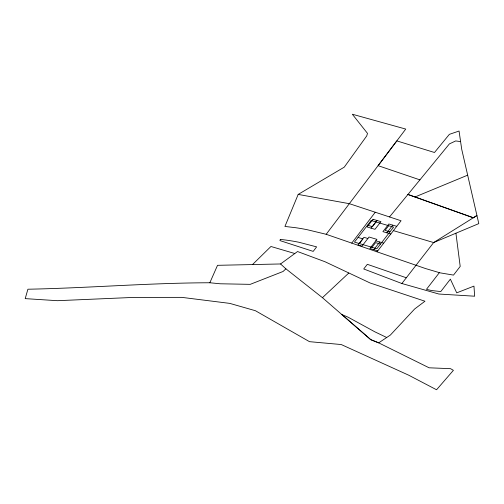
<?xml version="1.0" encoding="UTF-8"?>
<svg xmlns="http://www.w3.org/2000/svg" width="504" height="504" viewBox="0 0 504 504"><rect width="100%" height="100%" fill="white"/><g stroke="black" fill="none" stroke-linecap="round" stroke-linejoin="round"><path stroke-width="0.76" d="M326.183 234.297L405.739 129.074L352.327 114.232L367.492 133.371L366.729 135.929L344.251 167.152L298.185 194.412L284.93 226.447L295.212 227.651A244.352 161.595 -29 0 1 307.283 229.729L326.183 234.297L425.471 268.531L439.992 272.834L453.512 275.096L460.202 266.427L455.918 233.213M386.707 337.497L374.888 331.84L347.974 317.129L341.857 314.54L370.749 339.652L378.687 342.859L429.106 367.8L450.563 368.676L453.398 370.339L436.552 389.768L408.75 375.215L341.246 344.541L309.488 341.668L255.421 310.722L229.786 303.389L181.818 297.366L133.793 297.398L57.431 300.693L25.2 298.626L27.909 289.22C88.591 288.049 149.134 282.908 209.834 282.763L217.526 265.318L280.558 263.964L297.543 251.528L325.061 261.765L370.112 282.99L424.96 301.222L414.609 309.015L390.386 335.04L378.687 342.859L370.749 339.658L322.434 297.681L285.888 268.808L280.558 263.964M351.748 243.117L375.26 212.234M371.045 228.136L376.973 220.475M359.333 243.558L362.949 238.883L358.073 237.441M376.047 221.968L372.431 226.636L367.561 225.194M371.984 247.306L375.6 242.632L380.476 244.081M388.697 225.716L385.081 230.385L389.957 231.834M373.817 249.663L379.745 242.008M386.858 232.823L392.786 225.162M377.011 251.811L401.058 220.758L349.436 203.704L298.185 194.412M406.319 277.773L367.328 264.323L363.724 268.972L401.871 283.513L433.635 242.556L476.923 215.529L473.332 217.766L407.944 194.468L473.332 217.766M439.375 272.645L426.453 289.334L431.399 290.512L440.773 291.577L450.374 279.153L456.719 292.849L473.962 286.108L474.648 296.207L438.858 294.027L401.871 283.513M389.516 216.947L449.392 143.905L455.685 140.937L460.587 141.586L461.727 149.323L478.8 223.618L433.635 242.556L393.41 230.637M252.813 264.272L270.944 246.488L294.815 253.525M285.888 268.808L283.084 271.473L250.223 284.351L220.154 283.777L209.834 282.763M322.434 297.681L348.768 273.055M414.987 196.982L467.58 175.197M396.743 226.334L388.836 223.99L382.908 231.651L390.814 233.995M367.889 238.493L363.932 237.321L358.004 244.976L361.96 246.147L369.029 237.019L376.935 239.362L369.867 248.491L377.773 250.834M375.795 240.836L383.701 243.18M419.914 179.865L378.126 165.671L396.824 140.893L434.486 152.492L449.36 134.347L459.056 131.034L460.587 141.586M280.318 239.413L279.959 240.591L313.192 251.395L316.625 246.872L298.866 242.248A229.099 151.509 -29 0 0 285.333 239.999L280.318 239.413M371.177 220.519L354.457 242.109L376.853 248.749L393.574 227.159L371.177 220.519M373.023 219.303L367.095 226.964L375.001 229.307L380.929 221.647L373.023 219.303"/></g></svg>
